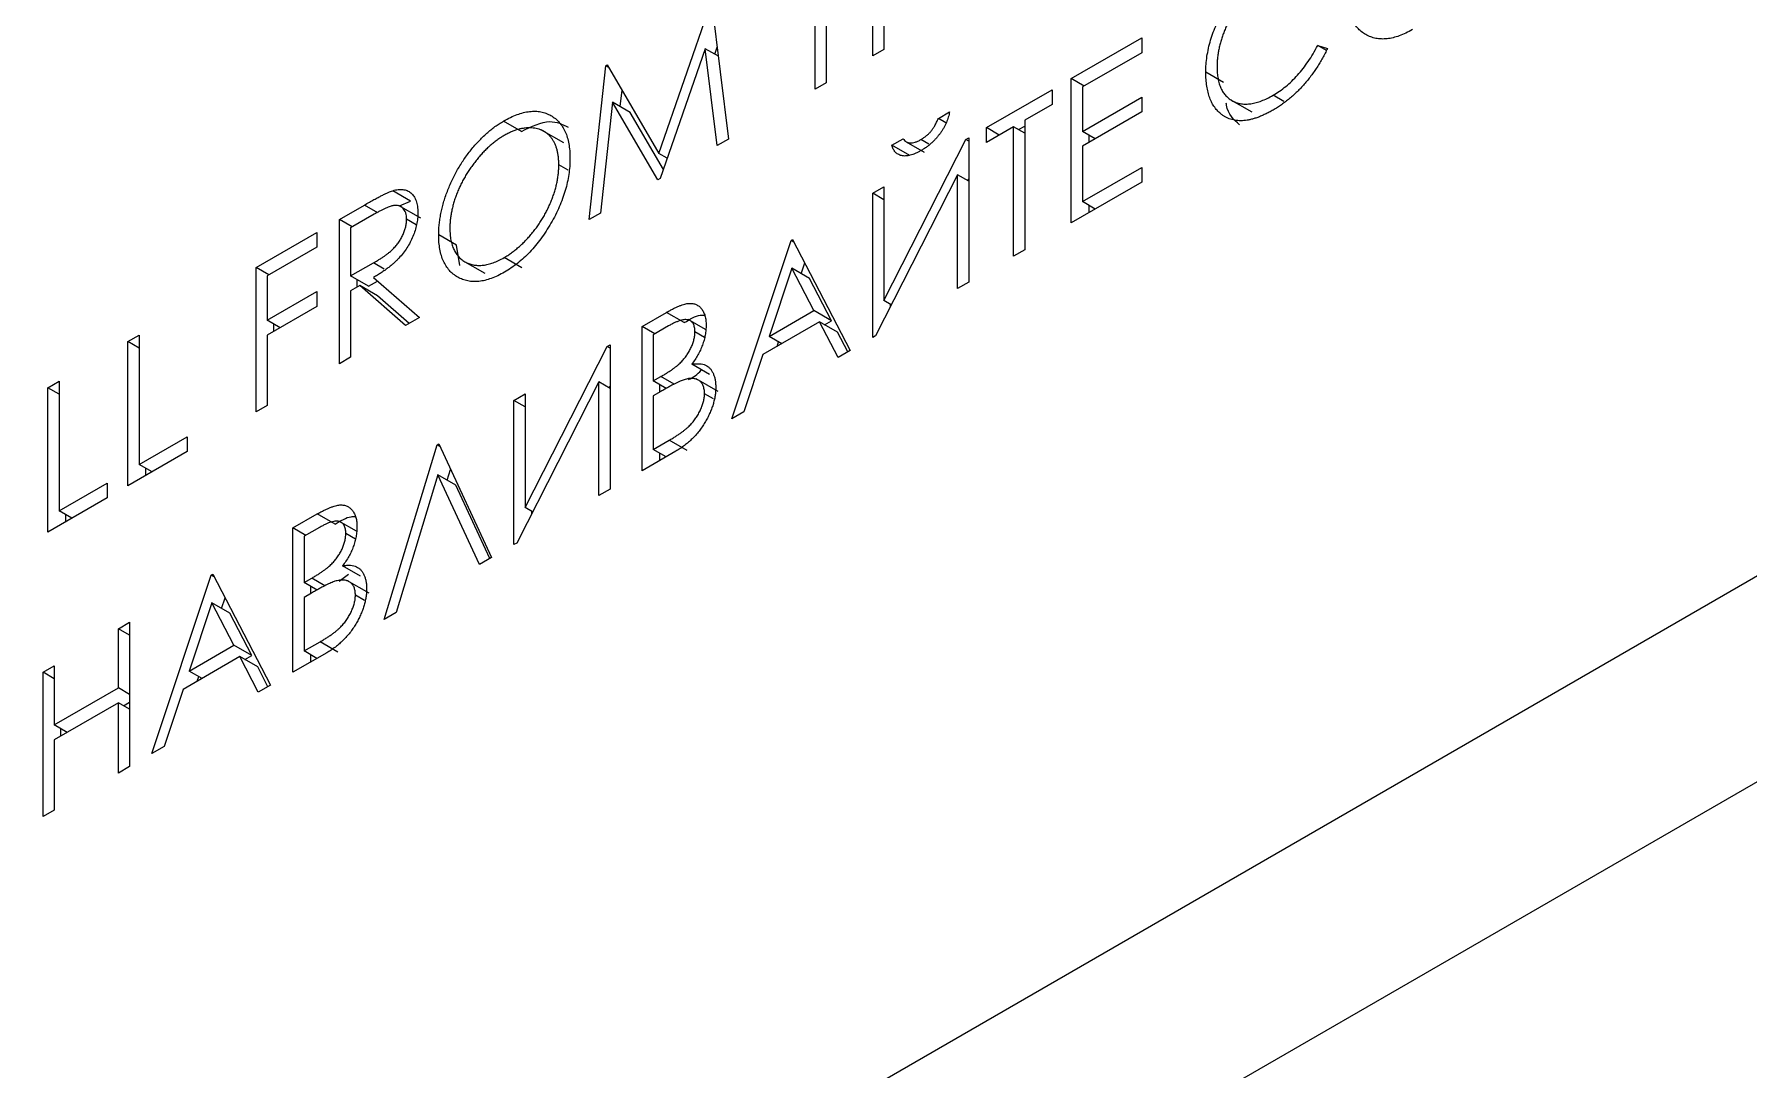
# Model space of a CAD drawing. Header units: millimetres. Extents: x 10 to 411, y 8 to 288.
# Drawn here: x 319.34 to 330.66, y 170.91 to 177.75 of the extents above; entities that cross this region are included whole.
import ezdxf

# ---------------------------------------------------------------- set-up
doc = ezdxf.new("R2010")
doc.units = ezdxf.units.MM

msp = doc.modelspace()

# ---------------------------------------------------------------- linework, layer by layer
at = {"color": 7, "linetype": 'Continuous', "lineweight": 25}
for p, q in [((280.93159, 145.434374), (369.084236, 196.323813)), ((282.110102, 144.754034), (370.262747, 195.643473)), ((324.874953, 177.606844), (324.874953, 178.559475)), ((324.494203, 177.387042), (324.494203, 178.241967)), ((324.568238, 178.284706), (324.568238, 177.429781)), ((324.948988, 178.113685), (324.948988, 177.649583)), ((323.463006, 176.962729), (323.802772, 177.940518)), ((323.813514, 177.946719), (323.923078, 177.057338)), ((323.769721, 177.654274), (323.47193, 176.796896)), ((323.848713, 177.014408), (323.769721, 177.654274)), ((323.855652, 177.604667), (323.769721, 177.654274)), ((323.832254, 177.618174), (323.848299, 177.664349)), ((324.948988, 177.649583), (324.874953, 177.606844)), ((326.186424, 177.456673), (326.651785, 177.72532)), ((326.651785, 177.72532), (326.651785, 177.627614)), ((327.813865, 177.675595), (327.878646, 177.656315)), ((327.870893, 177.642673), (327.813865, 177.675595)), ((323.002933, 176.52615), (323.111837, 177.54165)), ((323.111837, 177.54165), (323.122413, 177.547755)), ((323.133121, 177.529362), (323.111837, 177.54165)), ((323.122413, 177.547755), (323.463006, 176.962729)), ((326.651785, 177.627614), (326.260459, 177.401706)), ((324.568238, 177.429781), (324.494203, 177.387042)), ((326.186424, 176.504042), (326.186424, 177.456673)), ((326.271049, 177.40782), (326.186424, 177.456673)), ((327.192692, 177.430729), (327.074841, 177.498763)), ((323.208045, 177.271798), (323.219715, 177.380622)), ((325.625876, 177.133075), (326.059508, 177.383405)), ((326.059508, 177.383405), (326.059508, 177.2857)), ((326.260459, 177.401706), (326.260459, 177.108589)), ((326.260459, 177.108589), (326.651785, 177.334497)), ((326.651785, 177.334497), (326.651785, 177.236791)), ((327.231462, 177.321421), (327.378776, 177.236378)), ((327.590729, 177.30544), (327.519214, 177.346724)), ((323.156291, 177.301675), (323.077463, 176.569175)), ((323.455239, 176.78726), (323.156291, 177.301675)), ((323.274142, 177.233641), (323.156291, 177.301675)), ((323.492887, 176.857235), (323.274142, 177.233641)), ((325.308585, 177.194171), (325.382619, 177.23691)), ((325.358514, 177.165347), (325.308585, 177.194171)), ((326.059508, 177.2857), (325.879709, 177.181904)), ((326.651785, 177.236791), (326.260459, 177.010883)), ((322.554948, 177.108523), (322.437096, 177.176557)), ((322.836133, 177.032165), (322.688819, 177.117208)), ((325.805675, 177.139165), (325.625876, 177.035369)), ((325.625876, 177.035369), (325.625876, 177.133075)), ((325.710501, 177.084222), (325.625876, 177.133075)), ((325.805675, 176.28424), (325.805675, 177.139165)), ((325.879709, 177.096425), (325.805675, 177.139165)), ((325.838901, 177.119984), (325.879709, 177.143542)), ((325.879709, 177.181904), (325.879709, 176.326979)), ((326.345084, 177.059736), (326.260459, 177.108589)), ((326.304276, 177.036178), (326.304276, 177.083294)), ((323.923078, 177.057338), (323.848713, 177.014408)), ((324.948988, 175.991394), (325.491027, 177.055228)), ((325.001869, 177.017108), (325.075904, 177.059847)), ((325.119721, 176.949074), (325.001869, 177.017108)), ((325.097049, 177.039428), (325.2149, 176.971394)), ((325.246071, 177.024183), (325.193566, 177.054493)), ((325.491027, 177.055228), (325.509536, 177.065913)), ((325.509536, 177.044544), (325.491027, 177.055228)), ((325.509536, 177.065913), (325.509536, 176.113282)), ((326.260459, 177.010883), (326.260459, 176.644487)), ((322.863128, 176.851732), (322.801982, 176.887031)), ((323.518418, 176.930741), (323.463006, 176.962729)), ((326.260459, 176.644487), (326.651785, 176.870395)), ((326.651785, 176.870395), (326.651785, 176.772689)), ((323.47193, 176.796896), (323.455239, 176.78726)), ((324.874953, 176.699576), (324.948988, 176.742316)), ((325.435501, 176.821656), (324.893296, 175.757535)), ((324.948988, 176.742316), (324.948988, 175.991394)), ((325.435501, 176.070543), (325.435501, 176.821656)), ((325.509536, 176.778917), (325.435501, 176.821656)), ((325.504298, 176.78194), (325.509536, 176.79222)), ((326.651785, 176.772689), (326.186424, 176.504042)), ((321.822864, 176.648497), (321.705012, 176.716531)), ((321.75047, 176.615883), (321.822864, 176.648497)), ((324.874953, 175.746945), (324.874953, 176.699576)), ((324.948988, 176.656837), (324.874953, 176.699576)), ((326.345084, 176.595634), (326.260459, 176.644487)), ((321.353017, 176.526305), (321.518108, 176.621609)), ((321.353017, 175.573674), (321.353017, 176.526305)), ((321.437642, 176.477452), (321.353017, 176.526305)), ((321.581731, 176.560633), (321.427052, 176.471338)), ((321.891471, 176.534485), (321.744157, 176.619527)), ((321.861123, 176.491284), (321.797225, 176.528171)), ((323.077463, 176.569175), (323.002933, 176.52615)), ((326.304276, 176.572076), (326.304276, 176.619192)), ((320.803045, 176.208813), (321.204948, 176.440826)), ((321.204948, 176.440826), (321.204948, 176.34312)), ((321.427052, 176.471338), (321.427052, 176.153795)), ((322.126604, 176.356305), (322.008753, 176.424339)), ((321.204948, 176.34312), (320.87708, 176.153846)), ((322.147611, 176.222805), (322.126604, 176.356305)), ((323.944231, 175.209651), (324.335557, 176.38819)), ((324.335557, 176.38819), (324.346134, 176.394296)), ((324.355196, 176.376852), (324.335557, 176.38819)), ((324.346134, 176.394296), (324.726884, 175.661467)), ((325.879709, 176.326979), (325.805675, 176.28424)), ((320.803045, 175.256182), (320.803045, 176.208813)), ((320.88767, 176.15996), (320.803045, 176.208813)), ((321.427052, 176.153795), (321.578096, 176.239655)), ((322.166525, 176.256532), (322.313839, 176.171489)), ((322.558583, 176.206843), (322.440732, 176.274877)), ((324.340019, 176.205087), (324.190628, 175.754929)), ((324.485445, 175.925123), (324.340019, 176.205087)), ((324.45787, 176.137053), (324.340019, 176.205087)), ((324.403107, 176.168667), (324.426601, 176.239421)), ((320.87708, 176.153846), (320.87708, 175.860729)), ((321.544903, 176.085761), (321.427052, 176.153795)), ((321.487205, 176.090815), (321.427052, 176.056089)), ((321.470868, 176.081384), (321.470868, 176.1285)), ((321.790285, 175.826103), (321.487205, 176.090815)), ((321.605056, 176.022781), (321.487205, 176.090815)), ((321.544903, 176.085761), (321.605571, 176.120247)), ((321.578757, 176.143666), (321.881836, 175.878954)), ((324.603296, 175.857089), (324.45787, 176.137053)), ((325.509536, 176.113282), (325.435501, 176.070543)), ((320.87708, 175.860729), (321.204948, 176.050003)), ((321.204948, 175.952297), (320.87708, 175.763023)), ((321.204948, 176.050003), (321.204948, 175.952297)), ((321.427052, 176.056089), (321.427052, 175.616413)), ((321.814341, 175.83999), (321.605056, 176.022781)), ((324.99803, 175.963082), (324.948988, 175.991394)), ((324.992804, 175.952827), (324.992804, 175.966099)), ((320.961705, 175.811876), (320.87708, 175.860729)), ((320.920896, 175.788318), (320.920896, 175.835434)), ((321.881836, 175.878954), (321.790285, 175.826103)), ((323.351954, 175.820368), (323.512913, 175.913287)), ((323.630764, 175.845253), (323.512913, 175.913287)), ((323.771973, 175.799048), (323.655881, 175.866066)), ((324.524445, 175.849932), (324.150471, 175.634041)), ((324.190628, 175.754929), (324.485445, 175.925123)), ((324.603296, 175.857089), (324.485445, 175.925123)), ((324.646404, 175.615007), (324.524445, 175.849932)), ((324.642296, 175.781898), (324.524445, 175.849932)), ((324.557671, 175.830751), (324.603296, 175.857089)), ((319.956935, 175.720363), (320.030969, 175.763103)), ((319.956935, 174.767732), (319.956935, 175.720363)), ((320.030969, 175.677624), (319.956935, 175.720363)), ((320.030969, 175.763103), (320.030969, 174.908177)), ((320.87708, 175.763023), (320.87708, 175.298921)), ((323.351954, 174.867737), (323.351954, 175.820368)), ((323.436578, 175.771515), (323.351954, 175.820368)), ((323.526464, 175.823405), (323.425988, 175.765401)), ((323.425988, 175.765401), (323.425988, 175.460071)), ((323.764629, 175.74733), (323.700974, 175.784077)), ((324.275253, 175.706076), (324.190628, 175.754929)), ((324.243402, 175.687689), (324.253648, 175.718548)), ((324.709905, 175.651665), (324.642296, 175.781898)), ((324.893296, 175.757535), (324.874953, 175.746945)), ((321.427052, 175.616413), (321.353017, 175.573674)), ((322.579878, 174.623736), (323.121917, 175.68757)), ((323.121917, 175.68757), (323.140426, 175.698255)), ((323.140426, 175.676886), (323.121917, 175.68757)), ((323.140426, 175.698255), (323.140426, 174.745624)), ((324.150471, 175.634041), (324.025041, 175.256302)), ((324.726884, 175.661467), (324.646404, 175.615007)), ((323.797507, 175.502791), (323.679656, 175.570825)), ((319.428115, 175.415082), (319.50215, 175.457822)), ((319.428115, 174.462452), (319.428115, 175.415082)), ((319.50215, 175.372343), (319.428115, 175.415082)), ((319.50215, 175.457822), (319.50215, 174.602897)), ((323.066391, 175.453998), (322.524186, 174.389877)), ((323.066391, 174.702885), (323.066391, 175.453998)), ((323.140426, 175.411259), (323.066391, 175.453998)), ((323.135188, 175.414282), (323.140426, 175.424562)), ((323.425988, 175.460071), (323.47573, 175.488786)), ((323.511207, 175.410875), (323.425988, 175.460071)), ((323.475069, 175.390699), (323.425988, 175.362365)), ((323.469805, 175.38766), (323.469805, 175.434776)), ((323.855529, 175.389631), (323.708215, 175.474674)), ((320.87708, 175.298921), (320.803045, 175.256182)), ((322.505843, 175.331918), (322.579878, 175.374658)), ((322.505843, 174.379287), (322.505843, 175.331918)), ((322.579878, 175.289179), (322.505843, 175.331918)), ((322.579878, 175.374658), (322.579878, 174.623736)), ((323.425988, 175.362365), (323.425988, 175.008182)), ((323.824158, 175.341785), (323.764433, 175.376264)), ((324.025041, 175.256302), (323.944231, 175.209651)), ((320.030969, 174.908177), (320.348261, 175.091346)), ((320.348261, 175.091346), (320.348261, 174.99364)), ((321.649156, 173.884732), (321.998177, 175.038849)), ((321.998177, 175.038849), (322.008753, 175.044954)), ((322.016507, 175.028267), (321.998177, 175.038849)), ((322.008753, 175.044954), (322.357774, 174.293809)), ((323.425988, 175.008182), (323.531422, 175.069047)), ((323.649273, 175.001013), (323.531422, 175.069047)), ((320.348261, 174.99364), (319.956935, 174.767732)), ((323.575049, 174.996527), (323.351954, 174.867737)), ((323.510613, 174.959329), (323.425988, 175.008182)), ((323.469805, 174.935771), (323.469805, 174.982887)), ((320.115594, 174.859325), (320.030969, 174.908177)), ((320.074786, 174.835766), (320.074786, 174.882883)), ((322.003465, 174.840002), (321.728479, 173.930525)), ((322.278451, 174.248017), (322.003465, 174.840002)), ((322.121316, 174.771968), (322.003465, 174.840002)), ((322.065617, 174.804122), (322.087316, 174.875874)), ((319.50215, 174.602897), (319.819442, 174.786065)), ((319.819442, 174.786065), (319.819442, 174.688359)), ((322.346461, 174.287278), (322.121316, 174.771968)), ((323.140426, 174.745624), (323.066391, 174.702885)), ((319.819442, 174.688359), (319.428115, 174.462452)), ((319.586775, 174.554044), (319.50215, 174.602897)), ((322.62892, 174.595424), (322.579878, 174.623736)), ((322.623694, 174.585169), (322.623694, 174.598441)), ((319.545967, 174.530486), (319.545967, 174.577602)), ((321.046302, 174.489343), (321.207261, 174.582263)), ((321.046302, 173.536712), (321.046302, 174.489343)), ((321.130927, 174.44049), (321.046302, 174.489343)), ((321.220812, 174.49238), (321.120337, 174.434377)), ((321.325113, 174.514229), (321.207261, 174.582263)), ((321.466321, 174.468023), (321.350229, 174.535042)), ((321.120337, 174.434377), (321.120337, 174.129046)), ((321.458978, 174.416305), (321.395323, 174.453053)), ((322.524186, 174.389877), (322.505843, 174.379287)), ((322.357774, 174.293809), (322.278451, 174.248017)), ((320.11558, 172.999418), (320.506907, 174.177957)), ((320.506907, 174.177957), (320.517483, 174.184062)), ((320.526546, 174.166619), (320.506907, 174.177957)), ((320.517483, 174.184062), (320.898233, 173.451234)), ((321.120337, 174.129046), (321.170079, 174.157762)), ((321.3522, 174.138123), (321.412618, 174.183618)), ((321.491856, 174.171766), (321.374005, 174.2398)), ((321.549877, 174.058607), (321.402563, 174.14365)), ((320.574457, 173.958434), (320.59795, 174.029187)), ((321.205555, 174.079851), (321.120337, 174.129046)), ((321.169418, 174.059675), (321.120337, 174.031341)), ((321.120337, 174.031341), (321.120337, 173.677157)), ((321.164153, 174.056635), (321.164153, 174.103752)), ((321.518507, 174.010761), (321.458781, 174.04524)), ((320.511368, 173.994854), (320.361977, 173.544696)), ((320.656794, 173.71489), (320.511368, 173.994854)), ((320.62922, 173.92682), (320.511368, 173.994854)), ((320.774645, 173.646856), (320.62922, 173.92682)), ((321.728479, 173.930525), (321.649156, 173.884732)), ((319.893476, 173.823831), (319.967511, 173.86657)), ((319.893476, 173.433008), (319.893476, 173.823831)), ((319.967511, 173.781092), (319.893476, 173.823831)), ((319.967511, 173.86657), (319.967511, 172.913939)), ((320.361977, 173.544696), (320.656794, 173.71489)), ((320.774645, 173.646856), (320.656794, 173.71489)), ((321.120337, 173.677157), (321.22577, 173.738023)), ((321.343621, 173.669989), (321.22577, 173.738023)), ((319.396386, 173.536867), (319.470421, 173.579606)), ((319.470421, 173.579606), (319.470421, 173.188783)), ((320.695794, 173.639699), (320.32182, 173.423808)), ((320.817753, 173.404774), (320.695794, 173.639699)), ((320.813645, 173.571665), (320.695794, 173.639699)), ((320.72902, 173.620518), (320.774645, 173.646856)), ((320.881254, 173.441432), (320.813645, 173.571665)), ((321.269398, 173.665503), (321.046302, 173.536712)), ((321.204962, 173.628304), (321.120337, 173.677157)), ((321.164153, 173.604746), (321.164153, 173.651863)), ((319.396386, 172.584236), (319.396386, 173.536867)), ((319.470421, 173.494128), (319.396386, 173.536867)), ((320.446602, 173.495843), (320.361977, 173.544696)), ((320.414751, 173.477456), (320.424998, 173.508315)), ((319.470421, 173.188783), (319.893476, 173.433008)), ((319.967511, 173.390269), (319.893476, 173.433008)), ((320.32182, 173.423808), (320.19639, 173.046069)), ((320.898233, 173.451234), (320.817753, 173.404774)), ((319.893476, 173.335302), (319.470421, 173.091078)), ((319.893476, 172.8712), (319.893476, 173.335302)), ((319.967511, 173.292563), (319.893476, 173.335302)), ((319.926703, 173.316121), (319.967511, 173.339679)), ((319.555046, 173.139931), (319.470421, 173.188783)), ((319.514237, 173.116372), (319.514237, 173.163489)), ((319.470421, 173.091078), (319.470421, 172.626975)), ((320.19639, 173.046069), (320.11558, 172.999418)), ((319.967511, 172.913939), (319.893476, 172.8712)), ((319.470421, 172.626975), (319.396386, 172.584236))]:
    msp.add_line(p, q, dxfattribs=at)
at = {"color": 8, "linetype": 'Continuous', "lineweight": 25}
for p, q in [((321.606151, 176.570784), (321.518108, 176.621609)), ((321.648819, 176.198827), (321.578096, 176.239655)), ((323.563507, 175.438114), (323.47573, 175.488786)), ((321.257856, 174.107089), (321.170079, 174.157762))]:
    msp.add_line(p, q, dxfattribs=at)
at = {"color": 7, "linetype": 'Continuous', "lineweight": 25}
for points, knots in [([(327.074841, 177.498763), (327.075207, 177.51611), (327.075928, 177.550239), (327.082056, 177.603251), (327.091912, 177.656342), (327.105912, 177.709661), (327.123662, 177.76322), (327.145589, 177.816934), (327.171437, 177.870919), (327.201006, 177.924464), (327.233431, 177.976536), (327.268154, 178.025924), (327.305108, 178.071676), (327.343885, 178.114474), (327.384776, 178.15377), (327.427694, 178.189529), (327.472557, 178.222264), (327.503166, 178.240799), (327.518718, 178.250216)], [0, 0, 0, 0, 0.064557846, 0.127013532, 0.18795481, 0.248013913, 0.307747682, 0.368234515, 0.429469844, 0.492743437, 0.556257769, 0.618216786, 0.679655476, 0.741245546, 0.803415265, 0.866815462, 0.932328312, 1, 1, 1, 1]), ([(327.514091, 178.149839), (327.505822, 178.144955), (327.48936, 178.135233), (327.46493, 178.118243), (327.440956, 178.100344), (327.417454, 178.080755), (327.394453, 178.059863), (327.371804, 178.03769), (327.349834, 178.013751), (327.328239, 177.988844), (327.30755, 177.962848), (327.287973, 177.93622), (327.269582, 177.909171), (327.252361, 177.881633), (327.236293, 177.853674), (327.221494, 177.825162), (327.208015, 177.796191), (327.195589, 177.766886), (327.184461, 177.737453), (327.175144, 177.708102), (327.166893, 177.678814), (327.160364, 177.649691), (327.155197, 177.620703), (327.151631, 177.591919), (327.149159, 177.563101), (327.14897, 177.544427), (327.148875, 177.535014)], [0, 0, 0, 0, 0.043954909, 0.087501875, 0.130462627, 0.172752021, 0.215403067, 0.25764983, 0.300152749, 0.34312149, 0.385925163, 0.427685727, 0.46881795, 0.5094918, 0.549883031, 0.589980023, 0.63040523, 0.670868626, 0.711383944, 0.751627258, 0.791775577, 0.832458919, 0.873319045, 0.914542956, 0.956923558, 1, 1, 1, 1]), ([(328.440516, 177.780875), (328.425567, 177.772666), (328.396098, 177.756486), (328.352838, 177.738638), (328.311289, 177.725796), (328.27157, 177.718792), (328.233658, 177.717487), (328.19748, 177.721698), (328.163181, 177.731676), (328.131045, 177.74692), (328.101641, 177.766737), (328.076006, 177.791359), (328.054269, 177.820088), (328.036505, 177.853082), (328.022442, 177.889975), (328.012848, 177.931509), (328.006641, 177.976793), (328.005925, 178.009652), (328.005562, 178.026325)], [0, 0, 0, 0, 0.065818877, 0.129746527, 0.192071954, 0.253459424, 0.314569588, 0.376279881, 0.439025654, 0.503267029, 0.567492823, 0.629704796, 0.690999649, 0.751451651, 0.812004364, 0.873149681, 0.935635484, 1, 1, 1, 1]), ([(327.519214, 177.346724), (327.533616, 177.355498), (327.561963, 177.372767), (327.603533, 177.404429), (327.643328, 177.43983), (327.68135, 177.479171), (327.717491, 177.522643), (327.751809, 177.569863), (327.784331, 177.621105), (327.803888, 177.657186), (327.813865, 177.675595)], [0, 0, 0, 0, 0.12851519, 0.252948636, 0.374754734, 0.495939754, 0.617180641, 0.740909469, 0.867811148, 1, 1, 1, 1]), ([(327.878646, 177.656315), (327.873432, 177.645537), (327.863031, 177.624035), (327.846188, 177.592463), (327.828445, 177.56167), (327.80967, 177.531744), (327.790079, 177.502428), (327.76932, 177.474031), (327.747666, 177.446482), (327.725191, 177.419727), (327.701918, 177.394067), (327.677876, 177.369721), (327.653167, 177.346441), (327.627791, 177.324374), (327.601695, 177.30352), (327.574973, 177.284223), (327.547568, 177.265751), (327.529079, 177.254836), (327.51971, 177.249305)], [0, 0, 0, 0, 0.061674239, 0.123053062, 0.183475001, 0.243726501, 0.304278917, 0.364862921, 0.425946204, 0.48739123, 0.549220384, 0.611143589, 0.67352853, 0.736961457, 0.800785283, 0.866012596, 0.932100748, 1, 1, 1, 1]), ([(327.148875, 177.535014), (327.149173, 177.521106), (327.149757, 177.493798), (327.154954, 177.456306), (327.162851, 177.422073), (327.174687, 177.392058), (327.189281, 177.365125), (327.207723, 177.3425), (327.229081, 177.323144), (327.253659, 177.30798), (327.280625, 177.296733), (327.309557, 177.289823), (327.340383, 177.287936), (327.372763, 177.29025), (327.406946, 177.297393), (327.44287, 177.309269), (327.480458, 177.325186), (327.506142, 177.33946), (327.519214, 177.346724)], [0, 0, 0, 0, 0.064323217, 0.126290104, 0.186726469, 0.246146432, 0.305575643, 0.365429386, 0.426326309, 0.488839906, 0.551724972, 0.613918596, 0.675483766, 0.737333897, 0.800229044, 0.864502298, 0.931040739, 1, 1, 1, 1]), ([(327.179448, 177.219471), (327.171095, 177.226501), (327.154492, 177.240475), (327.133249, 177.266395), (327.115065, 177.295763), (327.100363, 177.329034), (327.088869, 177.365955), (327.080907, 177.406735), (327.075733, 177.450903), (327.075141, 177.482634), (327.074841, 177.498763)], [0, 0, 0, 0, 0.12432851, 0.247156016, 0.368779749, 0.490733862, 0.613613772, 0.738957576, 0.867310575, 1, 1, 1, 1]), ([(322.437096, 177.176557), (322.452372, 177.184928), (322.482374, 177.201371), (322.526468, 177.220108), (322.568563, 177.232789), (322.609003, 177.240657), (322.647303, 177.242121), (322.683751, 177.238207), (322.718262, 177.228605), (322.75037, 177.213273), (322.779752, 177.193386), (322.805638, 177.169006), (322.827333, 177.139968), (322.845148, 177.106579), (322.859125, 177.068959), (322.86877, 177.026582), (322.874931, 176.980246), (322.875651, 176.946632), (322.876016, 176.92958)], [0, 0, 0, 0, 0.066570035, 0.130749041, 0.1934128, 0.254989399, 0.316113556, 0.377261758, 0.439400784, 0.502970589, 0.566524976, 0.628231103, 0.689090611, 0.749344669, 0.810169593, 0.871609824, 0.934869184, 1, 1, 1, 1]), ([(325.193566, 177.054493), (325.20013, 177.05844), (325.212709, 177.066004), (325.230552, 177.079259), (325.24636, 177.093615), (325.260601, 177.108932), (325.27343, 177.126556), (325.285803, 177.146464), (325.297691, 177.169318), (325.304836, 177.185619), (325.308585, 177.194171)], [0, 0, 0, 0, 0.142000371, 0.272166392, 0.388767315, 0.497109338, 0.606229188, 0.724446324, 0.855445059, 1, 1, 1, 1]), ([(325.382619, 177.23691), (325.381544, 177.231174), (325.379404, 177.219756), (325.374738, 177.202265), (325.368751, 177.184757), (325.361766, 177.167225), (325.353662, 177.149744), (325.344312, 177.132203), (325.333694, 177.11473), (325.322176, 177.097198), (325.309665, 177.079893), (325.295832, 177.063691), (325.281252, 177.04789), (325.265638, 177.033001), (325.24911, 177.018889), (325.23159, 177.005612), (325.213165, 176.992736), (325.200513, 176.985294), (325.194062, 176.9815)], [0, 0, 0, 0, 0.0553797939, 0.1102390437, 0.1653388427, 0.2199975095, 0.2755752838, 0.3320135393, 0.390752204, 0.4511948822, 0.5128528868, 0.5757526336, 0.6399329766, 0.7062062, 0.7750638602, 0.8462834761, 0.9216353639, 1, 1, 1, 1]), ([(327.51971, 177.249305), (327.510837, 177.244254), (327.493292, 177.234266), (327.467389, 177.221597), (327.442171, 177.210156), (327.417711, 177.200728), (327.393876, 177.192505), (327.370881, 177.186653), (327.348499, 177.182047), (327.326822, 177.179306), (327.305831, 177.178215), (327.285592, 177.178996), (327.266117, 177.181547), (327.247212, 177.185455), (327.229158, 177.191357), (327.211798, 177.198937), (327.195034, 177.208077), (327.184662, 177.215659), (327.179448, 177.219471)], [0, 0, 0, 0, 0.069662801, 0.137749562, 0.203916744, 0.268779862, 0.332413706, 0.39475354, 0.456180032, 0.516995649, 0.577395938, 0.637198344, 0.696999184, 0.756756194, 0.816553905, 0.876947997, 0.938131788, 1, 1, 1, 1]), ([(327.297299, 177.151437), (327.25931, 177.185727), (327.218853, 177.222243), (327.210848, 177.289909), (327.21036, 177.294036)], [0, 0, 0, 0, 0.939016437, 1, 1, 1, 1]), ([(322.008753, 176.424339), (322.008879, 176.435743), (322.009129, 176.458408), (322.012144, 176.493591), (322.016519, 176.52902), (322.02279, 176.564913), (322.03099, 176.601209), (322.040666, 176.637864), (322.052484, 176.674949), (322.065844, 176.712259), (322.080755, 176.749339), (322.097225, 176.78576), (322.114675, 176.821414), (322.133805, 176.856041), (322.153985, 176.889964), (322.175542, 176.92303), (322.198345, 176.955348), (322.222491, 176.986549), (322.247385, 177.016532), (322.273048, 177.044744), (322.29913, 177.0713), (322.325753, 177.095989), (322.352848, 177.118988), (322.380473, 177.139945), (322.408606, 177.159677), (322.427559, 177.170906), (322.437096, 177.176557)], [0, 0, 0, 0, 0.043208986, 0.085872872, 0.128120007, 0.170151964, 0.211917621, 0.253753003, 0.296006409, 0.338443357, 0.381015368, 0.422820479, 0.464089056, 0.505125849, 0.545974971, 0.586985211, 0.628338592, 0.670083802, 0.711991602, 0.753039155, 0.794049395, 0.834885543, 0.875498313, 0.9165473, 0.958003779, 1, 1, 1, 1]), ([(322.440732, 177.08095), (322.432903, 177.07632), (322.417321, 177.067105), (322.394155, 177.050842), (322.371294, 177.033527), (322.348732, 177.014628), (322.326565, 176.993828), (322.304586, 176.971929), (322.282995, 176.948246), (322.261864, 176.92337), (322.241377, 176.897513), (322.222047, 176.870847), (322.203822, 176.843707), (322.186747, 176.81608), (322.170872, 176.787904), (322.155885, 176.759287), (322.142386, 176.730005), (322.130015, 176.700433), (322.118945, 176.6707), (322.109101, 176.641008), (322.101048, 176.611488), (322.094481, 176.582233), (322.089036, 176.553075), (322.085587, 176.524318), (322.083057, 176.495478), (322.082878, 176.476871), (322.082788, 176.46746)], [0, 0, 0, 0, 0.0420233285, 0.0836449112, 0.1249837954, 0.1662474612, 0.2077015561, 0.2496310708, 0.2917417703, 0.3347428754, 0.3774601686, 0.4195563188, 0.4610441763, 0.5020962839, 0.5428907141, 0.5838008186, 0.6248635833, 0.6662246891, 0.7073991865, 0.7485566775, 0.789654591, 0.8307397265, 0.8720701423, 0.9139933952, 0.9564981301, 1, 1, 1, 1]), ([(322.801982, 176.887031), (322.801887, 176.896208), (322.8017, 176.914411), (322.799215, 176.940048), (322.795655, 176.964463), (322.790526, 176.987268), (322.783914, 177.008519), (322.775762, 177.028158), (322.766149, 177.046323), (322.755116, 177.062979), (322.742714, 177.077914), (322.729163, 177.091212), (322.714228, 177.102343), (322.698335, 177.11204), (322.681089, 177.119672), (322.662566, 177.125289), (322.642992, 177.129414), (322.622268, 177.131366), (322.600879, 177.131869), (322.578932, 177.130209), (322.556675, 177.126716), (322.534164, 177.1217), (322.511211, 177.114276), (322.48797, 177.105004), (322.464473, 177.094325), (322.448671, 177.085422), (322.440732, 177.08095)], [0, 0, 0, 0, 0.0429150821, 0.0851299706, 0.1264733186, 0.1674530379, 0.2079763329, 0.2482493781, 0.288749987, 0.3296698569, 0.3705372867, 0.4111285639, 0.4518189127, 0.4924058769, 0.5334858617, 0.5752630624, 0.6174406128, 0.6606716883, 0.7039402042, 0.7468675222, 0.7890793004, 0.8311040425, 0.8732379899, 0.9151657697, 0.9573806581, 1, 1, 1, 1]), ([(322.554948, 177.108523), (322.620745, 177.140242), (322.739327, 177.197407), (322.825931, 177.154748), (322.864481, 177.135759)], [0, 0, 0, 0, 0.554870248, 1, 1, 1, 1]), ([(325.194062, 176.9815), (325.187611, 176.977836), (325.17501, 176.970679), (325.156666, 176.96245), (325.139156, 176.955137), (325.122641, 176.950364), (325.106798, 176.94677), (325.092046, 176.945662), (325.077942, 176.945579), (325.065148, 176.948066), (325.053236, 176.951797), (325.042503, 176.957087), (325.032768, 176.963596), (325.024261, 176.971539), (325.016857, 176.980875), (325.010581, 176.991458), (325.005587, 177.003642), (325.003118, 177.012586), (325.001869, 177.017108)], [0, 0, 0, 0, 0.077550572, 0.151460286, 0.221837201, 0.289979557, 0.355991373, 0.420723763, 0.483251597, 0.545002219, 0.605441333, 0.66405496, 0.720795996, 0.777517686, 0.832302154, 0.888012443, 0.94338678, 1, 1, 1, 1]), ([(325.075904, 177.059847), (325.078956, 177.055768), (325.08494, 177.047771), (325.096201, 177.03935), (325.108709, 177.033676), (325.122925, 177.031552), (325.138578, 177.032555), (325.155639, 177.036681), (325.174124, 177.043869), (325.186944, 177.050874), (325.193566, 177.054493)], [0, 0, 0, 0, 0.125613202, 0.246246254, 0.363453436, 0.481596325, 0.602383308, 0.727116854, 0.859041706, 1, 1, 1, 1]), ([(322.440732, 176.274877), (322.44889, 176.279716), (322.465069, 176.289313), (322.489133, 176.30579), (322.512763, 176.323577), (322.535927, 176.342919), (322.558598, 176.363477), (322.580871, 176.38521), (322.602508, 176.408773), (322.623782, 176.433289), (322.644146, 176.458991), (322.663586, 176.485194), (322.681611, 176.512194), (322.698674, 176.53955), (322.714614, 176.567523), (322.729324, 176.596025), (322.742754, 176.625156), (322.75512, 176.654691), (322.766152, 176.684466), (322.775764, 176.714111), (322.783918, 176.743544), (322.790501, 176.772737), (322.795659, 176.801724), (322.799214, 176.830438), (322.8017, 176.859135), (322.801887, 176.877682), (322.801982, 176.887031)], [0, 0, 0, 0, 0.043633218, 0.086537777, 0.129177336, 0.171436324, 0.213415895, 0.255265955, 0.297369481, 0.339940748, 0.382347459, 0.423952947, 0.464871163, 0.505572294, 0.546002577, 0.586567975, 0.627064799, 0.668270684, 0.709549225, 0.750428154, 0.791096194, 0.832027145, 0.873135955, 0.914610764, 0.956955986, 1, 1, 1, 1]), ([(322.876016, 176.92958), (322.875651, 176.912233), (322.874931, 176.878041), (322.868763, 176.824904), (322.859089, 176.771663), (322.845278, 176.718033), (322.827547, 176.664091), (322.805708, 176.609844), (322.779984, 176.555406), (322.750708, 176.501404), (322.718793, 176.448958), (322.684562, 176.399551), (322.648784, 176.353387), (322.610999, 176.311219), (322.571707, 176.272268), (322.530558, 176.237421), (322.487743, 176.20555), (322.458547, 176.187873), (322.443707, 176.178889)], [0, 0, 0, 0, 0.065226504, 0.128568996, 0.190320378, 0.251377989, 0.312387528, 0.373788704, 0.43643116, 0.500566755, 0.564686795, 0.627135518, 0.688455409, 0.749245746, 0.810155177, 0.871670926, 0.934773496, 1, 1, 1, 1]), ([(321.518108, 176.621609), (321.529125, 176.627927), (321.550279, 176.640058), (321.580584, 176.657099), (321.60812, 176.671696), (321.632874, 176.684867), (321.654844, 176.695511), (321.674097, 176.704677), (321.690547, 176.711622), (321.700504, 176.715001), (321.705012, 176.716531)], [0, 0, 0, 0, 0.176257755, 0.338434414, 0.484822051, 0.617157578, 0.734698361, 0.837385184, 0.926372421, 1, 1, 1, 1]), ([(321.705012, 176.716531), (321.711048, 176.718293), (321.72299, 176.72178), (321.740185, 176.724504), (321.756569, 176.725629), (321.772076, 176.724792), (321.786628, 176.721876), (321.800373, 176.717164), (321.813376, 176.71076), (321.82511, 176.70201), (321.836173, 176.69211), (321.845504, 176.679886), (321.853548, 176.666113), (321.859952, 176.650402), (321.865109, 176.633166), (321.868745, 176.614066), (321.870925, 176.593234), (321.871147, 176.578295), (321.87126, 176.57072)], [0, 0, 0, 0, 0.0642168426, 0.1270637657, 0.1887445383, 0.2491321028, 0.3094525327, 0.3698266762, 0.4306501418, 0.4923519319, 0.5540721063, 0.6156897837, 0.6767977025, 0.7384390482, 0.8013169101, 0.8651845117, 0.9316413244, 1, 1, 1, 1]), ([(321.578096, 176.239655), (321.585148, 176.243722), (321.598817, 176.251606), (321.618593, 176.264109), (321.637006, 176.275976), (321.653986, 176.28767), (321.669541, 176.299087), (321.683663, 176.310288), (321.696374, 176.321179), (321.7112, 176.335236), (321.727755, 176.353505), (321.745746, 176.376565), (321.761067, 176.401351), (321.774012, 176.427053), (321.784413, 176.453099), (321.791746, 176.478948), (321.796399, 176.504278), (321.796948, 176.520157), (321.797225, 176.528171)], [0, 0, 0, 0, 0.0716681497, 0.1389132863, 0.20118457, 0.2591244283, 0.3122550414, 0.3606815096, 0.4050861433, 0.4451016586, 0.5187777805, 0.589461579, 0.658462242, 0.7272832184, 0.7963224869, 0.8631748932, 0.930949381, 1, 1, 1, 1]), ([(321.87126, 176.57072), (321.870914, 176.557827), (321.870238, 176.532669), (321.863939, 176.493088), (321.853621, 176.453602), (321.839402, 176.414321), (321.821296, 176.375858), (321.799535, 176.338693), (321.774107, 176.303426), (321.750435, 176.275484), (321.729525, 176.25427), (321.712311, 176.237899), (321.693533, 176.222088), (321.673372, 176.205997), (321.651743, 176.190149), (321.628699, 176.174383), (321.604222, 176.158714), (321.587407, 176.148778), (321.578757, 176.143666)], [0, 0, 0, 0, 0.078780236, 0.153720644, 0.22671353, 0.299191166, 0.371189997, 0.443006414, 0.516689173, 0.593217217, 0.633872918, 0.676989142, 0.722899506, 0.771958611, 0.824211323, 0.879378651, 0.937948119, 1, 1, 1, 1]), ([(321.797225, 176.528171), (321.796942, 176.535669), (321.79638, 176.550526), (321.791796, 176.570104), (321.784044, 176.586605), (321.773597, 176.600216), (321.76087, 176.610698), (321.745946, 176.617338), (321.729233, 176.620278), (321.713613, 176.619304), (321.699651, 176.616176), (321.687529, 176.612649), (321.673832, 176.60753), (321.658494, 176.60091), (321.641579, 176.593066), (321.623003, 176.583635), (321.602889, 176.57279), (321.588948, 176.564779), (321.581731, 176.560633)], [0, 0, 0, 0, 0.068814296, 0.136364825, 0.204019354, 0.273063739, 0.34291332, 0.410965444, 0.479168767, 0.549308007, 0.587651576, 0.630646669, 0.678878786, 0.731934299, 0.791111423, 0.85528319, 0.925085939, 1, 1, 1, 1]), ([(322.443707, 176.178889), (322.428757, 176.170681), (322.399289, 176.1545), (322.356028, 176.136652), (322.314479, 176.12381), (322.27476, 176.116806), (322.236849, 176.115501), (322.200671, 176.119713), (322.166371, 176.129691), (322.134235, 176.144934), (322.104832, 176.164751), (322.079197, 176.189373), (322.057459, 176.218102), (322.039696, 176.251096), (322.025633, 176.287989), (322.016039, 176.329523), (322.009831, 176.374807), (322.009116, 176.407666), (322.008753, 176.424339)], [0, 0, 0, 0, 0.0658188768, 0.1297465269, 0.1920719545, 0.2534594243, 0.3145695878, 0.3762798812, 0.4390256537, 0.5032670288, 0.5674928229, 0.6297047956, 0.6909996492, 0.7514516509, 0.8120043643, 0.8731496811, 0.9356354837, 1, 1, 1, 1]), ([(322.082788, 176.46746), (322.083088, 176.453871), (322.083679, 176.427139), (322.088855, 176.390451), (322.096827, 176.356924), (322.108578, 176.327333), (322.123274, 176.300884), (322.14143, 176.278184), (322.16294, 176.259164), (322.187373, 176.243793), (322.214084, 176.232309), (322.242447, 176.225067), (322.272158, 176.222238), (322.303295, 176.223935), (322.335691, 176.229739), (322.369557, 176.240449), (322.404664, 176.254898), (322.428595, 176.268154), (322.440732, 176.274877)], [0, 0, 0, 0, 0.064503999, 0.126899322, 0.18774654, 0.248149733, 0.308586065, 0.369583005, 0.431826965, 0.496179723, 0.560667855, 0.623504455, 0.685260411, 0.746536822, 0.808327352, 0.870486188, 0.934316883, 1, 1, 1, 1]), ([(323.512913, 175.913287), (323.520792, 175.917788), (323.536064, 175.926512), (323.558272, 175.937894), (323.579072, 175.947941), (323.598471, 175.956029), (323.61646, 175.96266), (323.633093, 175.967716), (323.648317, 175.971054), (323.666493, 175.972878), (323.687216, 175.971961), (323.709654, 175.965881), (323.728842, 175.953678), (323.745385, 175.936967), (323.758537, 175.915672), (323.768052, 175.890338), (323.774076, 175.861447), (323.774696, 175.839583), (323.775009, 175.828534)], [0, 0, 0, 0, 0.062594097, 0.121322939, 0.176680142, 0.228365096, 0.276868446, 0.321879128, 0.364098625, 0.403355696, 0.477967948, 0.550535461, 0.623584457, 0.698174882, 0.77335367, 0.847281125, 0.92281834, 1, 1, 1, 1]), ([(323.700974, 175.784077), (323.70085, 175.789293), (323.700607, 175.799524), (323.698615, 175.813493), (323.695228, 175.825758), (323.690878, 175.836762), (323.6848, 175.84564), (323.677643, 175.853197), (323.668996, 175.858796), (323.659154, 175.863013), (323.647838, 175.865257), (323.635056, 175.865565), (323.620634, 175.863429), (323.604815, 175.859717), (323.587356, 175.853446), (323.568459, 175.845709), (323.547968, 175.835494), (323.533792, 175.827524), (323.526464, 175.823405)], [0, 0, 0, 0, 0.057003133, 0.111817869, 0.164402372, 0.215869805, 0.26684111, 0.317478963, 0.369902136, 0.423400449, 0.479718398, 0.539241497, 0.602430689, 0.671029546, 0.744484798, 0.823453971, 0.908740313, 1, 1, 1, 1]), ([(323.630764, 175.845253), (323.667163, 175.868208), (323.713744, 175.897583), (323.753621, 175.895584), (323.762337, 175.895148)], [0, 0, 0, 0, 0.781410724, 1, 1, 1, 1]), ([(323.47573, 175.488786), (323.483002, 175.493093), (323.497051, 175.501413), (323.517397, 175.513761), (323.536282, 175.526351), (323.553675, 175.538078), (323.569548, 175.549983), (323.583865, 175.561512), (323.596852, 175.572462), (323.611829, 175.586978), (323.628816, 175.605461), (323.646926, 175.629381), (323.662891, 175.654636), (323.676373, 175.680924), (323.687406, 175.707671), (323.69507, 175.734018), (323.700267, 175.759941), (323.700736, 175.775949), (323.700974, 175.784077)], [0, 0, 0, 0, 0.072301034, 0.139700332, 0.202288511, 0.260599533, 0.313190329, 0.361738933, 0.405706476, 0.445539985, 0.518831956, 0.58977824, 0.658867479, 0.728430478, 0.797282704, 0.864815377, 0.931363753, 1, 1, 1, 1]), ([(323.775009, 175.828534), (323.774751, 175.817864), (323.774245, 175.796898), (323.769403, 175.763866), (323.761823, 175.730706), (323.751286, 175.697399), (323.737591, 175.664444), (323.721361, 175.631997), (323.701779, 175.600565), (323.687108, 175.580843), (323.679656, 175.570825)], [0, 0, 0, 0, 0.1305691071, 0.2565806087, 0.3805516168, 0.5036229172, 0.6257393232, 0.747548582, 0.8717661186, 1, 1, 1, 1]), ([(323.657852, 175.469148), (323.687914, 175.484959), (323.718623, 175.50111), (323.742566, 175.533534), (323.74307, 175.534217)], [0, 0, 0, 0, 0.97894254, 1, 1, 1, 1]), ([(323.679656, 175.570825), (323.689028, 175.57208), (323.706958, 175.574482), (323.731633, 175.574672), (323.752892, 175.571658), (323.770899, 175.56536), (323.786299, 175.556257), (323.799747, 175.544463), (323.811221, 175.52971), (323.821053, 175.512413), (323.828725, 175.492507), (323.83447, 175.470355), (323.837762, 175.445746), (323.838231, 175.427975), (323.838467, 175.419003)], [0, 0, 0, 0, 0.106057493, 0.202914257, 0.290300165, 0.370222566, 0.446383721, 0.5213969, 0.598291083, 0.676142469, 0.7555287, 0.834887172, 0.916646049, 1, 1, 1, 1]), ([(323.629418, 175.468544), (323.625405, 175.467167), (323.616702, 175.464182), (323.602511, 175.458142), (323.58631, 175.450707), (323.568061, 175.44159), (323.547742, 175.431326), (323.525308, 175.418946), (323.500852, 175.405508), (323.483884, 175.395762), (323.475069, 175.390699)], [0, 0, 0, 0, 0.079306486, 0.171952819, 0.277056507, 0.394730576, 0.526177321, 0.671344767, 0.829285257, 1, 1, 1, 1]), ([(323.838467, 175.419003), (323.838237, 175.409571), (323.837784, 175.391012), (323.834442, 175.362204), (323.828783, 175.33325), (323.820988, 175.304089), (323.810814, 175.274629), (323.798433, 175.244941), (323.783671, 175.215152), (323.767157, 175.18539), (323.748475, 175.156415), (323.728319, 175.12858), (323.706434, 175.102625), (323.683182, 175.07801), (323.6583, 175.055098), (323.631901, 175.033878), (323.604007, 175.013745), (323.584866, 175.002364), (323.575049, 174.996527)], [0, 0, 0, 0, 0.061160277, 0.120334558, 0.178180255, 0.235235126, 0.292682961, 0.351186248, 0.41045661, 0.471719854, 0.533761203, 0.595739024, 0.657887515, 0.72129518, 0.786822515, 0.854686154, 0.925477986, 1, 1, 1, 1]), ([(323.764433, 175.376264), (323.764368, 175.38126), (323.764238, 175.391171), (323.762291, 175.404722), (323.75946, 175.417302), (323.755799, 175.428982), (323.750467, 175.439027), (323.744243, 175.448146), (323.736946, 175.45625), (323.725574, 175.465258), (323.709035, 175.473651), (323.685534, 175.47765), (323.658812, 175.47639), (323.63943, 175.471216), (323.629418, 175.468544)], [0, 0, 0, 0, 0.060287398, 0.119602355, 0.177503371, 0.235142664, 0.292132593, 0.350871209, 0.410097863, 0.470731522, 0.594828704, 0.722578824, 0.85669139, 1, 1, 1, 1]), ([(323.531422, 175.069047), (323.538969, 175.073508), (323.553514, 175.082107), (323.574516, 175.094888), (323.593981, 175.107619), (323.611821, 175.120271), (323.628228, 175.132296), (323.643006, 175.14426), (323.656274, 175.155852), (323.67166, 175.170813), (323.688985, 175.190258), (323.707655, 175.215275), (323.724254, 175.241821), (323.738351, 175.269591), (323.749903, 175.297607), (323.758307, 175.32509), (323.76349, 175.351621), (323.764118, 175.368033), (323.764433, 175.376264)], [0, 0, 0, 0, 0.072502489, 0.139738989, 0.201795135, 0.259821934, 0.312205989, 0.360773434, 0.404540343, 0.443698099, 0.516840794, 0.587874336, 0.657965418, 0.728969389, 0.79930772, 0.866635778, 0.933116329, 1, 1, 1, 1]), ([(321.207261, 174.582263), (321.215141, 174.586764), (321.230412, 174.595487), (321.25262, 174.60687), (321.273421, 174.616917), (321.29282, 174.625005), (321.310809, 174.631636), (321.327442, 174.636692), (321.342666, 174.640029), (321.360841, 174.641854), (321.381564, 174.640937), (321.404003, 174.634857), (321.42319, 174.622653), (321.439733, 174.605943), (321.452886, 174.584648), (321.462401, 174.559314), (321.468425, 174.530423), (321.469044, 174.508559), (321.469357, 174.497509)], [0, 0, 0, 0, 0.062594097, 0.121322939, 0.176680142, 0.228365096, 0.276868446, 0.321879128, 0.364098625, 0.403355696, 0.477967948, 0.550535461, 0.623584457, 0.698174882, 0.77335367, 0.847281125, 0.92281834, 1, 1, 1, 1]), ([(321.395323, 174.453053), (321.395199, 174.458268), (321.394955, 174.468499), (321.392963, 174.482469), (321.389576, 174.494733), (321.385227, 174.505737), (321.379148, 174.514616), (321.371992, 174.522172), (321.363345, 174.527772), (321.353502, 174.531989), (321.342187, 174.534233), (321.329404, 174.53454), (321.314982, 174.532404), (321.299163, 174.528693), (321.281705, 174.522422), (321.262807, 174.514684), (321.242317, 174.50447), (321.22814, 174.4965), (321.220812, 174.49238)], [0, 0, 0, 0, 0.057003133, 0.111817869, 0.164402372, 0.215869805, 0.26684111, 0.317478963, 0.369902136, 0.423400449, 0.479718398, 0.539241497, 0.602430689, 0.671029546, 0.744484798, 0.823453971, 0.908740313, 1, 1, 1, 1]), ([(321.325113, 174.514229), (321.361511, 174.537183), (321.408092, 174.566558), (321.447969, 174.56456), (321.456686, 174.564123)], [0, 0, 0, 0, 0.781410724, 1, 1, 1, 1]), ([(321.469357, 174.497509), (321.4691, 174.48684), (321.468593, 174.465874), (321.463751, 174.432841), (321.456171, 174.399682), (321.445634, 174.366375), (321.431939, 174.333419), (321.415709, 174.300972), (321.396128, 174.26954), (321.381457, 174.249818), (321.374005, 174.2398)], [0, 0, 0, 0, 0.1305691071, 0.2565806087, 0.3805516168, 0.5036229172, 0.6257393232, 0.747548582, 0.8717661186, 1, 1, 1, 1]), ([(321.170079, 174.157762), (321.17735, 174.162068), (321.191399, 174.170389), (321.211745, 174.182737), (321.230631, 174.195326), (321.248024, 174.207054), (321.263896, 174.218959), (321.278214, 174.230488), (321.291201, 174.241437), (321.306177, 174.255954), (321.323165, 174.274437), (321.341275, 174.298357), (321.35724, 174.323611), (321.370721, 174.3499), (321.381755, 174.376647), (321.389418, 174.402994), (321.394615, 174.428917), (321.395084, 174.444925), (321.395323, 174.453053)], [0, 0, 0, 0, 0.072301034, 0.139700332, 0.202288511, 0.260599533, 0.313190329, 0.361738933, 0.405706476, 0.445539985, 0.518831956, 0.58977824, 0.658867479, 0.728430478, 0.797282704, 0.864815377, 0.931363753, 1, 1, 1, 1]), ([(321.323767, 174.137519), (321.319753, 174.136143), (321.31105, 174.133158), (321.296859, 174.127118), (321.280658, 174.119682), (321.262409, 174.110566), (321.24209, 174.100302), (321.219657, 174.087922), (321.195201, 174.074484), (321.178232, 174.064737), (321.169418, 174.059675)], [0, 0, 0, 0, 0.079306486, 0.171952819, 0.277056507, 0.394730576, 0.526177321, 0.671344767, 0.829285257, 1, 1, 1, 1]), ([(321.458781, 174.04524), (321.458716, 174.050236), (321.458587, 174.060147), (321.45664, 174.073698), (321.453808, 174.086278), (321.450147, 174.097958), (321.444816, 174.108003), (321.438592, 174.117121), (321.431294, 174.125226), (321.419923, 174.134233), (321.403383, 174.142626), (321.379882, 174.146625), (321.35316, 174.145365), (321.333779, 174.140192), (321.323767, 174.137519)], [0, 0, 0, 0, 0.060287398, 0.119602355, 0.177503371, 0.235142664, 0.292132593, 0.350871209, 0.410097863, 0.470731522, 0.594828704, 0.722578824, 0.85669139, 1, 1, 1, 1]), ([(321.374005, 174.2398), (321.383376, 174.241056), (321.401307, 174.243457), (321.425981, 174.243648), (321.44724, 174.240634), (321.465247, 174.234336), (321.480648, 174.225233), (321.494095, 174.213438), (321.505569, 174.198685), (321.515401, 174.181388), (321.523073, 174.161482), (321.528819, 174.139331), (321.532111, 174.114721), (321.532579, 174.09695), (321.532816, 174.087979)], [0, 0, 0, 0, 0.106057493, 0.202914257, 0.290300165, 0.370222566, 0.446383721, 0.5213969, 0.598291083, 0.676142469, 0.7555287, 0.834887172, 0.916646049, 1, 1, 1, 1]), ([(321.22577, 173.738023), (321.233317, 173.742484), (321.247863, 173.751082), (321.268864, 173.763863), (321.288329, 173.776595), (321.306169, 173.789247), (321.322576, 173.801271), (321.337354, 173.813235), (321.350623, 173.824828), (321.366008, 173.839788), (321.383333, 173.859233), (321.402003, 173.88425), (321.418603, 173.910796), (321.432699, 173.938567), (321.444251, 173.966583), (321.452656, 173.994065), (321.457839, 174.020597), (321.458466, 174.037009), (321.458781, 174.04524)], [0, 0, 0, 0, 0.072502489, 0.139738989, 0.201795135, 0.259821934, 0.312205989, 0.360773434, 0.404540343, 0.443698099, 0.516840794, 0.587874336, 0.657965418, 0.728969389, 0.79930772, 0.866635778, 0.933116329, 1, 1, 1, 1]), ([(321.532816, 174.087979), (321.532585, 174.078546), (321.532132, 174.059988), (321.52879, 174.031179), (321.523131, 174.002225), (321.515336, 173.973064), (321.505163, 173.943604), (321.492782, 173.913917), (321.478019, 173.884128), (321.461505, 173.854365), (321.442823, 173.825391), (321.422667, 173.797556), (321.400783, 173.7716), (321.37753, 173.746986), (321.352649, 173.724074), (321.326249, 173.702853), (321.298355, 173.682721), (321.279214, 173.671339), (321.269398, 173.665503)], [0, 0, 0, 0, 0.0611602766, 0.1203345577, 0.1781802551, 0.235235126, 0.2926829614, 0.3511862482, 0.4104566095, 0.4717198545, 0.5337612028, 0.5957390239, 0.6578875151, 0.7212951803, 0.7868225145, 0.8546861538, 0.9254779863, 1, 1, 1, 1])]:
    msp.add_open_spline(points, degree=3, knots=knots, dxfattribs=at)

doc.saveas('drawing.dxf')
